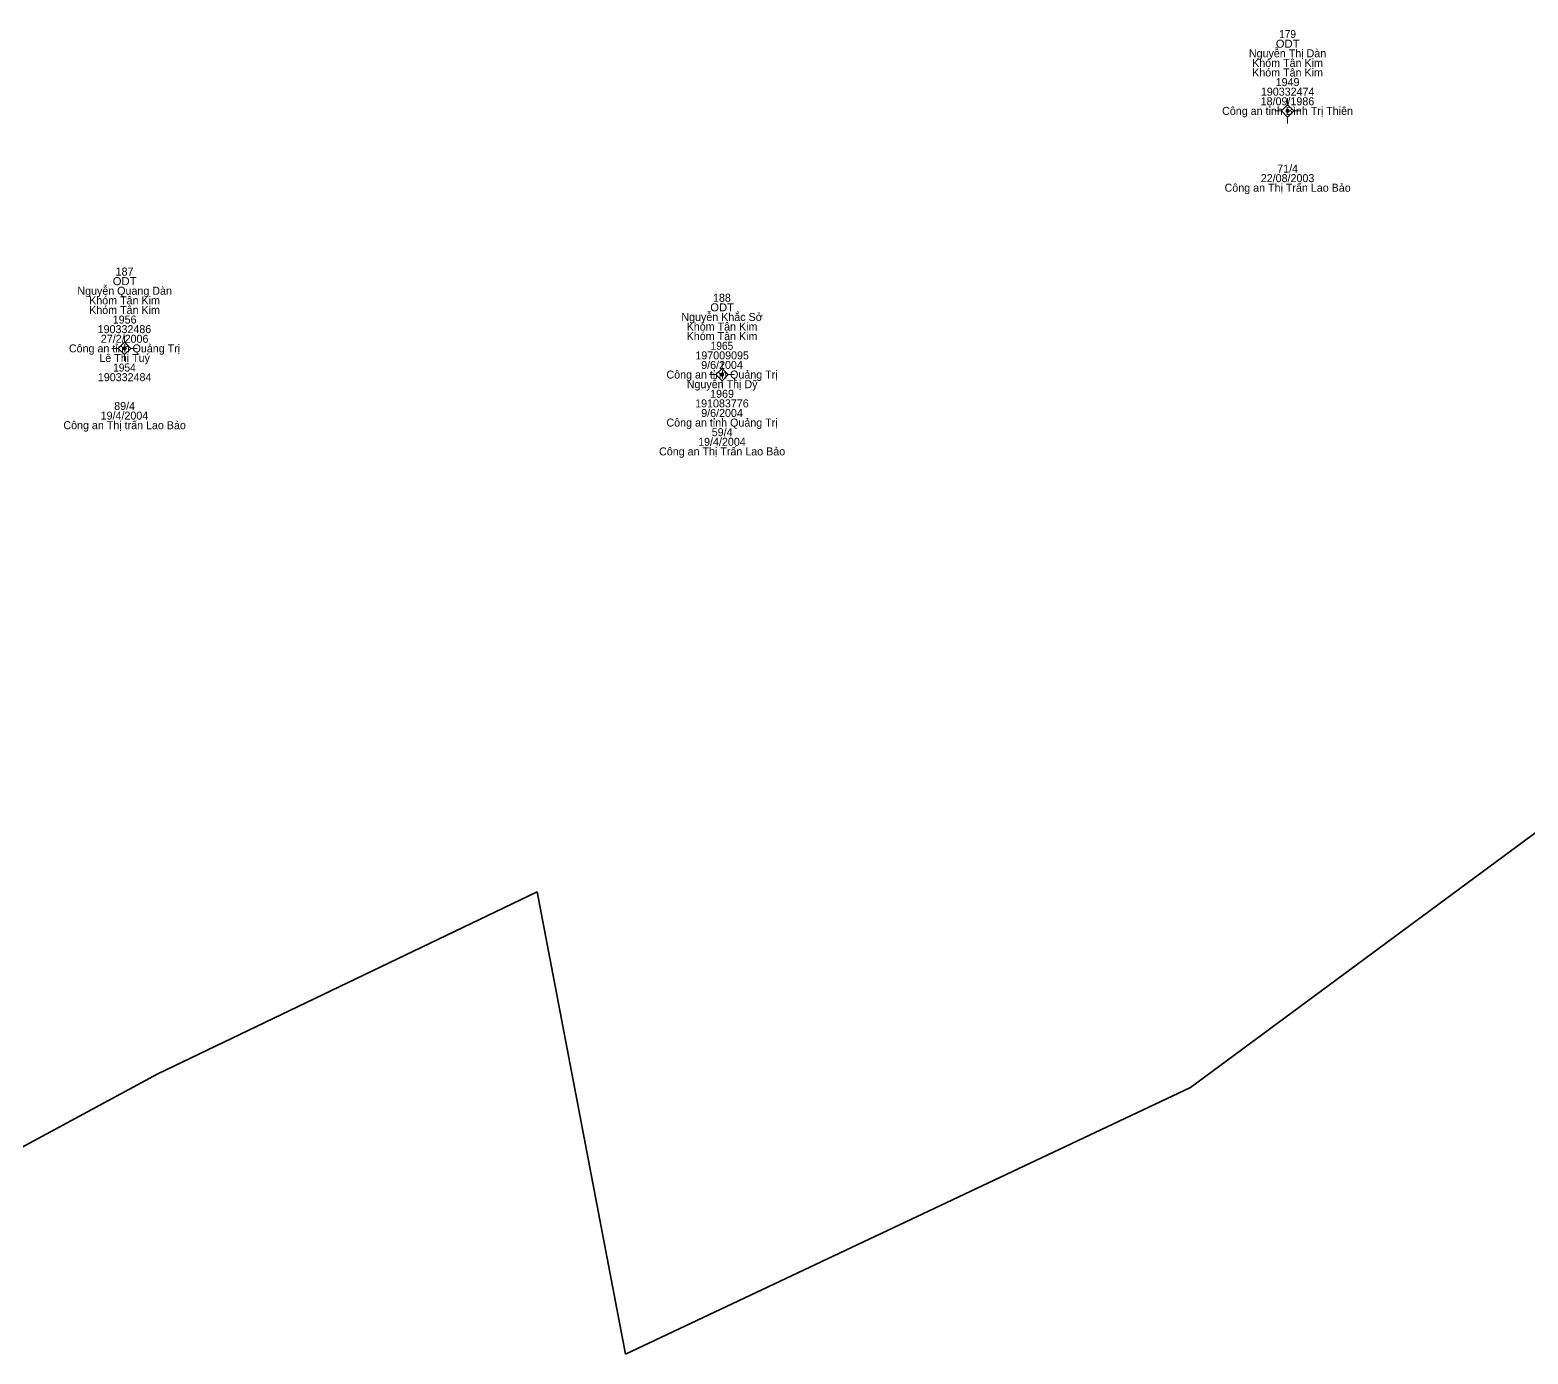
# Model space of a CAD drawing. Header units: metres. Extents: x 535914 to 536552, y 1836422 to 1837028.
# Drawn here: x 536334.4 to 536409.3, y 1836467.2 to 1836533.4 of the extents above; entities that cross this region are included whole.
import ezdxf
from ezdxf.enums import TextEntityAlignment as Align

# ---------------------------------------------------------------- set-up
doc = ezdxf.new("R2010")
doc.units = ezdxf.units.M
doc.header["$LTSCALE"] = 0.16
doc.linetypes.add('MEDIUM_DASHED', pattern=[4.5, 3, -1.5])
for name, color, linetype, lineweight in [('11', 7, 'MEDIUM_DASHED', 13), ('15', 7, 'Continuous', 13), ('54', 7, 'Continuous', 35)]:
    doc.layers.add(name, color=color, linetype=linetype, lineweight=lineweight)

msp = doc.modelspace()

# ---------------------------------------------------------------- hatches: boundary and pattern name
at = {"layer": '11'}
for points in [[(536397.3249, 1836529.37, 1), (536397.1749, 1836529.37, 1)], [(536339.1849, 1836517.5, 1), (536339.0349, 1836517.5, 1)], [(536369.0549, 1836516.19, 1), (536368.9049, 1836516.19, 1)]]:
    msp.add_hatch(color=256, dxfattribs=at).paths.add_polyline_path(points)

# ---------------------------------------------------------------- linework, layer by layer
for p, q in [((536397.25, 1836530), (536397.25, 1836529.68)), ((536396.94, 1836529.37), (536396.62, 1836529.37)), ((536397.88, 1836529.37), (536397.56, 1836529.37)), ((536397.25, 1836529.06), (536397.25, 1836528.74)), ((536339.11, 1836518.12), (536339.11, 1836517.81)), ((536338.8, 1836517.5), (536338.48, 1836517.5)), ((536339.11, 1836517.19), (536339.11, 1836516.88)), ((536339.74, 1836517.5), (536339.42, 1836517.5)), ((536368.98, 1836516.82), (536368.98, 1836516.5)), ((536368.67, 1836516.19), (536368.36, 1836516.19)), ((536368.98, 1836515.88), (536368.98, 1836515.56)), ((536369.6, 1836516.19), (536369.29, 1836516.19))]:
    msp.add_line(p, q, dxfattribs=at)
for points in [[(536397.25, 1836529.68), (536396.94, 1836529.37), (536397.25, 1836529.06), (536397.56, 1836529.37)], [(536339.11, 1836517.81), (536338.8, 1836517.5), (536339.11, 1836517.19), (536339.42, 1836517.5)], [(536368.98, 1836516.5), (536368.67, 1836516.19), (536368.98, 1836515.88), (536369.29, 1836516.19)]]:
    msp.add_lwpolyline(points, close=True, dxfattribs=at)
for centre in [(536397.2499, 1836529.37), (536339.1099, 1836517.5), (536368.9799, 1836516.19)]:
    msp.add_circle(centre, 0.075, dxfattribs=at)
at = {"layer": '54'}
for p, q in [((536392.4, 1836480.55), (536418.71, 1836500)), ((536340.77, 1836481.24), (536359.74, 1836490.34)), ((536359.74, 1836490.34), (536364.16, 1836467.23)), ((536322.28, 1836471.24), (536340.77, 1836481.24)), ((536392.4, 1836480.55), (536364.16, 1836467.23))]:
    msp.add_line(p, q, dxfattribs=at)

# ---------------------------------------------------------------- texts
at = {"layer": '15'}
for s, width, p in [('ODT', 1.05, (536397.255, 1836532.53)), ('179', 0.95, (536397.25, 1836533.01)), ('ODT', 1.05, (536339.115, 1836520.66)), ('ODT', 1.05, (536368.985, 1836519.35)), ('1965', 0.95, (536368.975, 1836517.43)), ('1954', 0.95, (536339.105, 1836516.34))]:
    msp.add_text(s, height=0.4, dxfattribs=dict(at, width=width)).set_placement(p, align=Align.CENTER)
for s, p in [('Nguyễn Thị Dàn', (536397.25, 1836532.05)), ('Khóm Tân Kim', (536397.25, 1836531.57)), ('Khóm Tân Kim', (536397.25, 1836531.09)), ('1949', (536397.25, 1836530.61)), ('18/09/1986', (536397.245, 1836529.65)), ('190332474', (536397.255, 1836530.13)), ('Công an tỉnh Bình Trị Thiên', (536397.25, 1836529.17)), ('22/08/2003', (536397.25, 1836525.81)), ('71/4', (536397.255, 1836526.29)), ('Công an Thị Trấn Lao Bảo', (536397.255, 1836525.33)), ('187', (536339.11, 1836521.14)), ('Nguyễn Quang Dàn', (536339.115, 1836520.18)), ('Khóm Tân Kim', (536339.11, 1836519.7)), ('188', (536368.975, 1836519.83)), ('Khóm Tân Kim', (536339.11, 1836519.22)), ('Nguyễn Khắc Sở', (536368.98, 1836518.87)), ('190332486', (536339.105, 1836518.26)), ('1956', (536339.115, 1836518.74)), ('Khóm Tân Kim', (536368.98, 1836518.39)), ('27/2/2006', (536339.115, 1836517.78)), ('Khóm Tân Kim', (536368.98, 1836517.91)), ('Công an tỉnh Quảng Trị', (536339.11, 1836517.3)), ('Lê Thị Tuý', (536339.115, 1836516.82)), ('197009095', (536368.985, 1836516.95)), ('Công an tỉnh Quảng Trị', (536368.98, 1836515.99)), ('9/6/2004', (536368.98, 1836516.47)), ('190332484', (536339.115, 1836515.86)), ('Nguyễn Thị Dỹ', (536368.985, 1836515.51)), ('191083776', (536368.975, 1836514.55)), ('1969', (536368.98, 1836515.03)), ('19/4/2004', (536339.105, 1836513.94)), ('89/4', (536339.115, 1836514.42)), ('9/6/2004', (536368.98, 1836514.07)), ('Công an Thị trấn Lao Bảo', (536339.115, 1836513.46)), ('Công an tỉnh Quảng Trị', (536368.98, 1836513.59)), ('59/4', (536368.985, 1836513.11)), ('19/4/2004', (536368.975, 1836512.63)), ('Công an Thị Trấn Lao Bảo', (536368.985, 1836512.15))]:
    msp.add_text(s, height=0.4, dxfattribs=at).set_placement(p, align=Align.CENTER)

doc.saveas('drawing.dxf')
